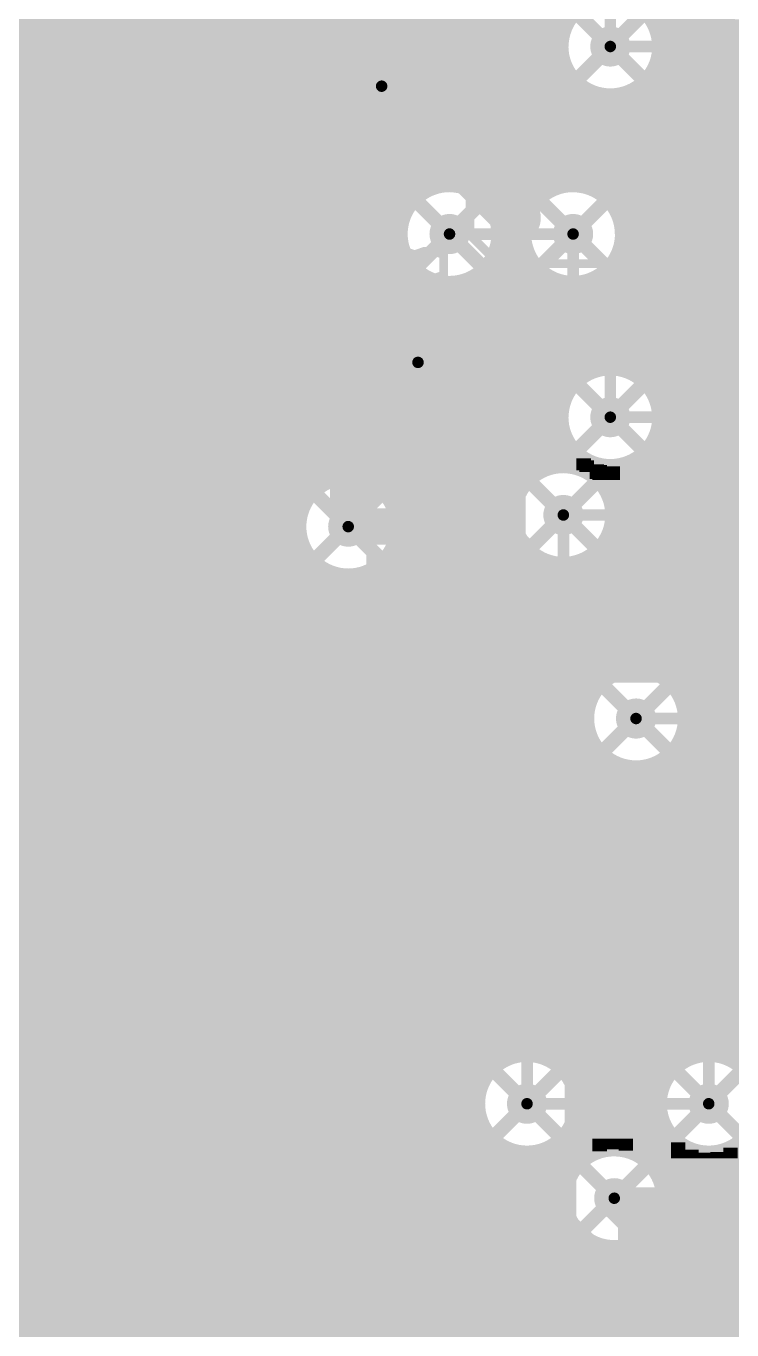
# Model space of a CAD drawing. Extents: x -18 to 155, y -91 to 215.
# Drawn here: x 41.41 to 53.75, y 99.55 to 122.34 of the extents above; entities that cross this region are included whole.
import ezdxf

# ---------------------------------------------------------------- set-up
doc = ezdxf.new("R2010")
doc.units = 0
doc.header["$MEASUREMENT"] = 0
doc.layers.get('0').update_dxf_attribs({"linetype": 'CONTINUOUS'})
for name, color, linetype in [('25-334-0_BOT', 7, 'CONTINUOUS'), ('25-334-0_DRD', 7, 'CONTINUOUS'), ('25-334-0_DRL', 2, 'CONTINUOUS'), ('25-334-0_IN1', 4, 'CONTINUOUS'), ('25-334-0_IN2', 3, 'CONTINUOUS'), ('25-334-0_SMT', 10, 'CONTINUOUS'), ('25-334-0_SPT', 14, 'CONTINUOUS'), ('25-334-0_SST', 12, 'CONTINUOUS'), ('25-334-0_TOP', 11, 'CONTINUOUS'), ('THRUHOLE_TAP', 15, 'CONTINUOUS')]:
    doc.layers.add(name, color=color, linetype=linetype)

# ---------------------------------------------------------------- blocks, each defined once
blk = doc.blocks.new('ROUND_67')
at = {"const_width": 0.35052}
blk.add_lwpolyline([(-0.17526, 0, 1), (0.17526, 0, 1)], format="xyb", close=True, dxfattribs=at)
blk = doc.blocks.new('ROUND_88')
at = {"const_width": 0.10033}
blk.add_lwpolyline([(-0.050164, 0, 1), (0.050164, 0, 1)], format="xyb", close=True, dxfattribs=at)
blk = doc.blocks.new('ROUND_89')
at = {"const_width": 0.10033}
blk.add_lwpolyline([(-0.050164, 0, 1), (0.050164, 0, 1)], format="xyb", close=True, dxfattribs=at)
blk = doc.blocks.new('ROUND_70')
at = {"const_width": 0.35052}
blk.add_lwpolyline([(-0.17526, 0, 1), (0.17526, 0, 1)], format="xyb", close=True, dxfattribs=at)
blk = doc.blocks.new('ROUND_72')
at = {"const_width": 0.35052}
blk.add_lwpolyline([(-0.17526, 0, 1), (0.17526, 0, 1)], format="xyb", close=True, dxfattribs=at)
blk = doc.blocks.new('RECTANGLE_5')
blk.add_solid([(0.4826, 0.4064), (0.4826, -0.4064), (-0.4826, 0.4064), (-0.4826, -0.4064)])
blk = doc.blocks.new('OBLONG_52')
at = {"const_width": 0.65024}
blk.add_lwpolyline([(0, 0.50038), (0, -0.50038)], dxfattribs=at)
at = {"const_width": 0.32512}
for points in [[(-0.16256, 0.50038, 1), (0.16256, 0.50038, 1)], [(-0.16256, -0.50038, 1), (0.16256, -0.50038, 1)]]:
    blk.add_lwpolyline(points, format="xyb", close=True, dxfattribs=at)
blk = doc.blocks.new('OBLONG_55')
at = {"const_width": 0.29972}
blk.add_lwpolyline([(0, 0.59944), (0, -0.59944)], dxfattribs=at)
at = {"const_width": 0.14986}
for points in [[(-0.07493, 0.59944, 1), (0.07493, 0.59944, 1)], [(-0.07493, -0.59944, 1), (0.07493, -0.59944, 1)]]:
    blk.add_lwpolyline(points, format="xyb", close=True, dxfattribs=at)
blk = doc.blocks.new('ROUND_77')
at = {"const_width": 0.10033}
blk.add_lwpolyline([(-0.050164, 0, 1), (0.050164, 0, 1)], format="xyb", close=True, dxfattribs=at)

msp = doc.modelspace()

# ---------------------------------------------------------------- linework, layer by layer
at = {"layer": '25-334-0_BOT'}
for points, const_width in [([(46.6344, 149.2504), (46.6344, 114.34318)], 0.254), ([(46.4058, 149.0218), (46.4058, 114.16538)], 0.254), ([(46.1772, 148.7932), (46.1772, 91.71432)], 0.254), ([(45.9486, 148.5646), (45.9486, 81.407)], 0.254), ([(45.72, 148.336), (45.72, 81.407)], 0.254), ([(48.6918, 132.26288), (48.6918, 119.55018)], 0.254), ([(49.149, 132.27558), (49.149, 119.48922)], 0.254), ([(49.3776, 132.38734), (49.3776, 119.34444)], 0.254), ([(48.9204, 132.23748), (48.9204, 119.55272)], 0.254), ([(49.6062, 127.16256), (49.6062, 119.31142)], 0.254), ([(50.7492, 127.00254), (50.7492, 119.52986)], 0.254), ([(49.8348, 126.96952), (49.8348, 119.31142)], 0.254), ([(50.0634, 126.87808), (50.0634, 119.31142)], 0.254), ([(50.292, 126.85268), (50.292, 119.31142)], 0.254), ([(50.5206, 126.89078), (50.5206, 119.43334)], 0.254), ([(48.4632, 124.91212), (48.4632, 119.48668)], 0.254), ([(46.863, 124.7013), (46.863, 114.427)], 0.254), ([(47.0916, 124.4219), (47.0916, 114.44478)], 0.254), ([(47.3202, 124.29236), (47.3202, 114.39906)], 0.254), ([(48.006, 124.32538), (48.006, 118.999)], 0.254), ([(48.2346, 124.49048), (48.2346, 119.33682)], 0.254), ([(47.5488, 124.24156), (47.5488, 114.27968)], 0.254), ([(47.7774, 124.25172), (47.7774, 114.02822)], 0.254), ([(50.83556, 122.3264), (45.72, 122.3264)], 0.254), ([(50.76952, 122.0978), (45.72, 122.0978)], 0.254), ([(50.76952, 121.8692), (45.72, 121.8692)], 0.254), ([(58.48858, 121.97842), (51.62042, 121.97842)], 0.2032), ([(50.83048, 121.6406), (45.72, 121.6406)], 0.254), ([(50.97526, 121.412), (45.72, 121.412)], 0.254), ([(50.9778, 121.40692), (50.9778, 119.5578)], 0.254), ([(57.88406, 121.36882), (52.2224, 121.36882)], 0.254), ([(52.3494, 121.36882), (52.3494, 116.11102)], 0.254), ([(52.578, 121.36882), (52.578, 116.11102)], 0.254), ([(52.8066, 121.36882), (52.8066, 116.11102)], 0.254), ([(53.0352, 121.36882), (53.0352, 116.11102)], 0.254), ([(53.2638, 121.36882), (53.2638, 116.11102)], 0.254), ([(53.4924, 121.36882), (53.4924, 116.11102)], 0.254), ([(53.721, 121.36882), (53.721, 116.11102)], 0.254), ([(51.2953, 121.1834), (45.72, 121.1834)], 0.254), ([(51.2064, 121.22658), (51.2064, 119.52478)], 0.254), ([(51.435, 121.14022), (51.435, 119.42064)], 0.254), ([(51.6636, 121.1199), (51.6636, 119.20474)], 0.254), ([(51.8922, 121.16308), (51.8922, 116.31422)], 0.254), ([(58.16346, 121.1834), (51.943, 121.1834)], 0.254), ([(52.1208, 121.27992), (52.1208, 116.19738)], 0.254), ([(114.427, 120.9548), (45.72, 120.9548)], 0.254), ([(77.86624, 120.7262), (45.72, 120.7262)], 0.254), ([(77.86624, 120.4976), (45.72, 120.4976)], 0.254), ([(77.86624, 120.269), (45.72, 120.269)], 0.254), ([(77.86624, 120.0404), (45.72, 120.0404)], 0.254), ([(77.86624, 119.8118), (45.72, 119.8118)], 0.254), ([(77.86624, 119.5832), (45.72, 119.5832)], 0.254), ([(48.25238, 119.3546), (45.72, 119.3546)], 0.254), ([(50.41138, 119.3546), (49.36744, 119.3546)], 0.254), ([(50.36566, 119.31142), (49.41316, 119.31142)], 0.254), ([(77.86624, 119.3546), (51.52644, 119.3546)], 0.254), ([(48.06442, 119.126), (45.72, 119.126)], 0.254), ([(77.86624, 119.126), (51.7144, 119.126)], 0.254), ([(47.97552, 118.8974), (45.72, 118.8974)], 0.254), ([(77.86624, 118.8974), (51.8033, 118.8974)], 0.254), ([(47.95266, 118.6688), (45.72, 118.6688)], 0.254), ([(48.81118, 118.70182), (50.97018, 118.70182)], 0.2032), ([(77.86624, 118.6688), (51.82616, 118.6688)], 0.254), ([(47.9933, 118.4402), (45.72, 118.4402)], 0.254), ([(48.006, 118.40464), (48.006, 92.6846)], 0.254), ([(77.86624, 118.4402), (51.78552, 118.4402)], 0.254), ([(48.10506, 118.2116), (45.72, 118.2116)], 0.254), ([(51.6636, 118.1989), (51.6636, 116.3574)], 0.254), ([(77.86624, 118.2116), (51.67376, 118.2116)], 0.254), ([(48.34128, 117.983), (45.72, 117.983)], 0.254), ([(48.2346, 118.06682), (48.2346, 92.6846)], 0.254), ([(48.4632, 117.91696), (48.4632, 92.6846)], 0.254), ([(49.149, 117.91442), (49.149, 92.6846)], 0.254), ([(50.50028, 117.983), (49.27854, 117.983)], 0.254), ([(49.3776, 118.0592), (49.3776, 103.84536)], 0.254), ([(50.36566, 118.09222), (49.41316, 118.09222)], 0.254), ([(49.6062, 118.09222), (49.6062, 104.15524)], 0.254), ([(49.8348, 118.09222), (49.8348, 104.29494)], 0.254), ([(50.0634, 118.09222), (50.0634, 114.23142)], 0.254), ([(50.292, 118.09222), (50.292, 114.48288)], 0.254), ([(50.5206, 117.9703), (50.5206, 114.60226)], 0.254), ([(51.435, 117.98046), (51.435, 116.33708)], 0.254), ([(77.86624, 117.983), (51.43754, 117.983)], 0.254), ([(78.17612, 117.7544), (45.72, 117.7544)], 0.254), ([(48.6918, 117.85092), (48.6918, 92.6846)], 0.254), ([(48.9204, 117.85092), (48.9204, 92.6846)], 0.254), ([(50.7492, 117.87124), (50.7492, 114.64798)], 0.254), ([(50.9778, 117.8433), (50.9778, 116.07038)], 0.254), ([(51.2064, 117.87632), (51.2064, 116.25072)], 0.254), ([(78.03134, 117.5258), (45.72, 117.5258)], 0.254), ([(77.93736, 117.2972), (45.72, 117.2972)], 0.254), ([(77.88402, 117.0686), (45.72, 117.0686)], 0.254), ([(77.86624, 116.84), (45.72, 116.84)], 0.254), ([(77.88402, 116.6114), (45.72, 116.6114)], 0.254), ([(77.93736, 116.3828), (45.72, 116.3828)], 0.254), ([(51.06416, 116.1542), (45.72, 116.1542)], 0.254), ([(55.38216, 116.1542), (52.17414, 116.1542)], 0.254), ([(55.3339, 116.11102), (52.2224, 116.11102)], 0.254), ([(50.87366, 115.9256), (45.72, 115.9256)], 0.254), ([(50.78476, 115.697), (45.72, 115.697)], 0.254), ([(50.7619, 115.4684), (45.72, 115.4684)], 0.254), ([(51.62042, 115.50142), (55.93842, 115.50142)], 0.2032), ([(50.80254, 115.2398), (45.72, 115.2398)], 0.254), ([(50.9143, 115.0112), (45.72, 115.0112)], 0.254), ([(50.9778, 114.92992), (50.9778, 114.6302)], 0.254), ([(51.15052, 114.7826), (45.72, 114.7826)], 0.254), ([(51.2064, 114.74958), (51.2064, 114.54638)], 0.254), ([(55.46852, 114.7826), (52.08778, 114.7826)], 0.254), ([(52.1208, 114.80292), (52.1208, 114.4016)], 0.254), ([(55.3339, 114.89182), (52.2224, 114.89182)], 0.254), ([(52.3494, 114.89182), (52.3494, 114.4016)], 0.254), ([(52.578, 114.89182), (52.578, 114.4016)], 0.254), ([(52.8066, 114.89182), (52.8066, 114.4016)], 0.254), ([(53.0352, 114.89182), (53.0352, 114.4016)], 0.254), ([(53.2638, 114.89182), (53.2638, 114.4016)], 0.254), ([(53.4924, 114.89182), (53.4924, 114.4016)], 0.254), ([(53.721, 114.89182), (53.721, 114.4016)], 0.254), ([(50.4063, 114.554), (45.72, 114.554)], 0.254), ([(54.2163, 114.554), (51.1937, 114.554)], 0.254), ([(51.435, 114.66322), (51.435, 114.4016)], 0.254), ([(51.6636, 114.6429), (51.6636, 114.4016)], 0.254), ([(51.8922, 114.68608), (51.8922, 114.4016)], 0.254), ([(46.60138, 114.3254), (45.72, 114.3254)], 0.254), ([(50.1269, 114.3254), (47.48022, 114.3254)], 0.254), ([(54.00548, 114.4016), (51.40198, 114.4016)], 0.254), ([(46.34992, 114.0968), (45.72, 114.0968)], 0.254), ([(49.99736, 114.0968), (47.73168, 114.0968)], 0.254), ([(46.23054, 113.8682), (45.72, 113.8682)], 0.254), ([(49.94656, 113.8682), (47.85106, 113.8682)], 0.254), ([(46.18482, 113.6396), (45.72, 113.6396)], 0.254), ([(49.95672, 113.6396), (47.89678, 113.6396)], 0.254), ([(54.61, 113.792), (50.8, 113.792)], 0.2032), ([(46.2026, 113.411), (45.72, 113.411)], 0.254), ([(50.03038, 113.411), (47.879, 113.411)], 0.254), ([(50.0634, 113.35258), (50.0634, 104.3559)], 0.254), ([(46.28388, 113.1824), (45.72, 113.1824)], 0.254), ([(47.7774, 113.14938), (47.7774, 92.6846)], 0.254), ([(50.19548, 113.1824), (47.79518, 113.1824)], 0.254), ([(54.00548, 113.1824), (51.40198, 113.1824)], 0.254), ([(54.00548, 113.1824), (51.40198, 113.1824)], 0.254), ([(51.435, 113.1824), (51.435, 110.81258)], 0.254), ([(51.6636, 113.1824), (51.6636, 110.99038)], 0.254), ([(51.8922, 113.1824), (51.8922, 111.0742)], 0.254), ([(52.1208, 113.1824), (52.1208, 111.09198)], 0.254), ([(52.3494, 113.1824), (52.3494, 111.04626)], 0.254), ([(52.578, 113.1824), (52.578, 110.92688)], 0.254), ([(52.8066, 113.1824), (52.8066, 110.8456)], 0.254), ([(53.0352, 113.1824), (53.0352, 110.8456)], 0.254), ([(53.2638, 113.1824), (53.2638, 110.8456)], 0.254), ([(53.4924, 113.1824), (53.4924, 110.8456)], 0.254), ([(53.721, 113.1824), (53.721, 110.8456)], 0.254), ([(46.46422, 112.9538), (45.72, 112.9538)], 0.254), ([(46.4058, 113.01222), (46.4058, 92.06738)], 0.254), ([(47.5488, 112.89792), (47.5488, 92.6846)], 0.254), ([(50.61712, 112.9538), (47.61738, 112.9538)], 0.254), ([(50.292, 113.10112), (50.292, 104.35336)], 0.254), ([(50.5206, 112.98174), (50.5206, 104.28478)], 0.254), ([(50.7492, 112.93602), (50.7492, 104.13238)], 0.254), ([(50.9778, 112.9538), (50.9778, 104.1146)], 0.254), ([(54.42712, 112.9538), (50.98034, 112.9538)], 0.254), ([(51.2064, 113.03508), (51.2064, 104.1146)], 0.254), ([(135.8138, 112.7252), (45.72, 112.7252)], 0.254), ([(46.6344, 112.83188), (46.6344, 92.21978)], 0.254), ([(46.863, 112.7506), (46.863, 92.30106)], 0.254), ([(47.0916, 112.73282), (47.0916, 92.52966)], 0.254), ([(47.3202, 112.77854), (47.3202, 92.65666)], 0.254), ([(136.0424, 112.4966), (45.72, 112.4966)], 0.254), ([(136.271, 112.268), (45.72, 112.268)], 0.254), ([(136.4996, 112.0394), (45.72, 112.0394)], 0.254), ([(136.7282, 111.8108), (45.72, 111.8108)], 0.254), ([(136.9568, 111.5822), (45.72, 111.5822)], 0.254), ([(137.1854, 111.3536), (45.72, 111.3536)], 0.254), ([(137.414, 111.125), (45.72, 111.125)], 0.254), ([(51.52136, 110.8964), (45.72, 110.8964)], 0.254), ([(55.96636, 110.8964), (52.6161, 110.8964)], 0.254), ([(55.91048, 110.8456), (52.67198, 110.8456)], 0.254), ([(51.32832, 110.6678), (45.72, 110.6678)], 0.254), ([(51.23688, 110.4392), (45.72, 110.4392)], 0.254), ([(51.21148, 110.2106), (45.72, 110.2106)], 0.254), ([(52.07, 110.236), (56.515, 110.236)], 0.2032), ([(51.24958, 109.982), (45.72, 109.982)], 0.254), ([(51.36134, 109.7534), (45.72, 109.7534)], 0.254), ([(51.58994, 109.5248), (45.72, 109.5248)], 0.254), ([(51.435, 109.65942), (51.435, 104.1146)], 0.254), ([(51.6636, 109.47908), (51.6636, 104.1146)], 0.254), ([(56.03494, 109.5248), (52.55006, 109.5248)], 0.254), ([(52.578, 109.54512), (52.578, 104.1146)], 0.254), ([(55.91048, 109.6264), (52.67198, 109.6264)], 0.254), ([(52.8066, 109.6264), (52.8066, 104.17556)], 0.254), ([(53.0352, 109.6264), (53.0352, 104.3051)], 0.254), ([(53.2638, 109.6264), (53.2638, 104.35844)], 0.254), ([(53.4924, 109.6264), (53.4924, 104.34828)], 0.254), ([(53.721, 109.6264), (53.721, 104.27208)], 0.254), ([(139.2428, 109.2962), (45.72, 109.2962)], 0.254), ([(51.8922, 109.3978), (51.8922, 104.1146)], 0.254), ([(52.1208, 109.38002), (52.1208, 104.1146)], 0.254), ([(52.3494, 109.42574), (52.3494, 104.1146)], 0.254), ([(139.4714, 109.0676), (45.72, 109.0676)], 0.254), ([(139.7, 108.839), (45.72, 108.839)], 0.254), ([(139.9286, 108.6104), (45.72, 108.6104)], 0.254), ([(139.954, 108.3818), (45.72, 108.3818)], 0.254), ([(139.954, 108.1532), (45.72, 108.1532)], 0.254), ([(139.954, 107.9246), (45.72, 107.9246)], 0.254), ([(91.1733, 107.696), (45.72, 107.696)], 0.254), ([(90.8939, 107.4674), (45.72, 107.4674)], 0.254), ([(90.76436, 107.2388), (45.72, 107.2388)], 0.254), ([(90.71356, 107.0102), (45.72, 107.0102)], 0.254), ([(90.72372, 106.7816), (45.72, 106.7816)], 0.254), ([(90.79738, 106.553), (45.72, 106.553)], 0.254), ([(90.96248, 106.3244), (45.72, 106.3244)], 0.254), ([(91.38412, 106.0958), (45.72, 106.0958)], 0.254), ([(138.2395, 105.8672), (45.72, 105.8672)], 0.254), ([(138.2395, 105.6386), (45.72, 105.6386)], 0.254), ([(138.2395, 105.41), (45.72, 105.41)], 0.254), ([(138.2395, 105.1814), (45.72, 105.1814)], 0.254), ([(138.2395, 104.9528), (45.72, 104.9528)], 0.254), ([(138.2395, 104.7242), (45.72, 104.7242)], 0.254), ([(138.2395, 104.4956), (45.72, 104.4956)], 0.254), ([(49.7713, 104.267), (45.72, 104.267)], 0.254), ([(52.9463, 104.267), (50.5587, 104.267)], 0.254), ([(138.2395, 104.267), (53.7337, 104.267)], 0.254), ([(49.4919, 104.0384), (45.72, 104.0384)], 0.254), ([(52.73548, 104.1146), (50.76698, 104.1146)], 0.254), ([(49.36236, 103.8098), (45.72, 103.8098)], 0.254), ([(49.31156, 103.5812), (45.72, 103.5812)], 0.254), ([(49.32172, 103.3526), (45.72, 103.3526)], 0.254), ([(50.165, 103.505), (53.34, 103.505)], 0.2032), ([(49.39538, 103.124), (45.72, 103.124)], 0.254), ([(49.3776, 103.16464), (49.3776, 92.6846)], 0.254), ([(49.56048, 102.8954), (45.72, 102.8954)], 0.254), ([(49.6062, 102.85476), (49.6062, 92.6846)], 0.254), ([(50.7492, 102.87762), (50.7492, 99.40798)], 0.254), ([(52.73548, 102.8954), (50.76698, 102.8954)], 0.254), ([(52.73548, 102.8954), (50.76698, 102.8954)], 0.254), ([(50.9778, 102.8954), (50.9778, 102.33406)], 0.254), ([(51.2064, 102.8954), (51.2064, 102.56266)], 0.254), ([(51.435, 102.8954), (51.435, 102.67188)], 0.254), ([(51.6636, 102.8954), (51.6636, 102.70998)], 0.254), ([(51.8922, 102.8954), (51.8922, 102.68712)], 0.254), ([(52.1208, 102.8954), (52.1208, 102.59568)], 0.254), ([(52.3494, 102.8954), (52.3494, 102.5525)], 0.254), ([(52.578, 102.8954), (52.578, 102.5525)], 0.254), ([(49.98212, 102.6668), (45.72, 102.6668)], 0.254), ([(49.8348, 102.71252), (49.8348, 92.6846)], 0.254), ([(50.0634, 102.6541), (50.0634, 98.99142)], 0.254), ([(50.292, 102.65664), (50.292, 99.24288)], 0.254), ([(51.41468, 102.6668), (50.34534, 102.6668)], 0.254), ([(50.5206, 102.72522), (50.5206, 99.36226)], 0.254), ([(53.15712, 102.6668), (51.96332, 102.6668)], 0.254), ([(52.8066, 102.8319), (52.8066, 102.5525)], 0.254), ([(53.0352, 102.70236), (53.0352, 102.5525)], 0.254), ([(53.2638, 102.65156), (53.2638, 102.5525)], 0.254), ([(53.4924, 102.66172), (53.4924, 102.5525)], 0.254), ([(138.88212, 102.6668), (53.52034, 102.6668)], 0.254), ([(53.721, 102.73538), (53.721, 102.5525)], 0.254), ([(51.06162, 102.4382), (45.72, 102.4382)], 0.254), ([(55.64632, 102.5525), (52.18684, 102.5525)], 0.254), ([(50.90922, 102.2096), (45.72, 102.2096)], 0.254), ([(50.84064, 101.981), (45.72, 101.981)], 0.254), ([(55.88, 101.727), (51.816, 101.727), (51.689, 101.854)], 0.635), ([(50.8381, 101.7524), (45.72, 101.7524)], 0.254), ([(50.89652, 101.5238), (45.72, 101.5238)], 0.254), ([(51.03876, 101.2952), (45.72, 101.2952)], 0.254), ([(50.9778, 101.37394), (50.9778, 99.3902)], 0.254), ([(51.3207, 101.0666), (45.72, 101.0666)], 0.254), ([(51.2064, 101.14534), (51.2064, 99.30638)], 0.254), ([(68.961, 100.838), (45.72, 100.838)], 0.254), ([(51.435, 100.99548), (51.435, 99.12858)], 0.254), ([(51.6636, 100.9142), (51.6636, 92.6846)], 0.254), ([(55.64632, 100.9015), (51.816, 100.9015)], 0.254), ([(51.8922, 100.9015), (51.8922, 92.6846)], 0.254), ([(52.1208, 100.9015), (52.1208, 92.6846)], 0.254), ([(52.3494, 100.9015), (52.3494, 92.6846)], 0.254), ([(52.578, 100.9015), (52.578, 98.0567)], 0.254), ([(52.8066, 100.9015), (52.8066, 98.33356)], 0.254), ([(53.0352, 100.9015), (53.0352, 98.4631)], 0.254), ([(53.2638, 100.9015), (53.2638, 98.51644)], 0.254), ([(53.4924, 100.9015), (53.4924, 98.50628)], 0.254), ([(53.721, 100.9015), (53.721, 98.43008)], 0.254), ([(57.87136, 100.6094), (45.72, 100.6094)], 0.254), ([(57.67832, 100.3808), (45.72, 100.3808)], 0.254), ([(57.58688, 100.1522), (45.72, 100.1522)], 0.254), ([(57.56148, 99.9236), (45.72, 99.9236)], 0.254), ([(57.59958, 99.695), (45.72, 99.695)], 0.254), ([(57.71134, 99.4664), (45.72, 99.4664)], 0.254)]:
    msp.add_lwpolyline(points, dxfattribs=dict(at, const_width=const_width))
at = {"layer": '25-334-0_BOT', "const_width": 0.254}
for points in [[(51.62042, 122.8344, 0.4142136), (50.76444, 121.97842)], [(50.7619, 121.97842, 0.4142136), (51.62042, 121.1199)], [(51.62042, 121.1199, 0.1972779), (52.22366, 121.36755)], [(48.81118, 119.56034, 0.4142136), (47.95266, 118.70182)], [(49.41316, 119.31142, 0.1972784), (48.81118, 119.55855)], [(50.97018, 119.56034, 0.1978252), (50.36566, 119.31142)], [(51.82616, 118.70182, 0.4142136), (50.97018, 119.5578)], [(47.95266, 118.70182, 0.4142136), (48.81118, 117.8433)], [(50.97018, 117.8433, 0.4142136), (51.8287, 118.70182)], [(48.81118, 117.8433, 0.1972779), (49.41442, 118.09095)], [(50.36566, 118.09222, 0.1978252), (50.97018, 117.8433)], [(51.62042, 116.3574, 0.4142136), (50.76444, 115.50142)], [(52.2224, 116.11102, 0.1972784), (51.62042, 116.35815)], [(50.7619, 115.50142, 0.4142136), (51.62042, 114.6429)], [(51.62042, 114.6429, 0.1972779), (52.22366, 114.89055)], [(50.8, 114.65052, 0.4142136), (49.94148, 113.792)], [(51.40198, 114.4016, 0.1972784), (50.8, 114.64873)], [(47.0408, 114.44732, 0.4142136), (46.18228, 113.5888)], [(47.89932, 113.5888, 0.4142136), (47.0408, 114.44732)], [(49.94148, 113.792, 0.4142136), (50.8, 112.93348)], [(46.18228, 113.5888, 0.4142136), (47.0408, 112.73028)], [(47.0408, 112.73028, 0.4142136), (47.89932, 113.5888)], [(50.8, 112.93348, 0.1972779), (51.40324, 113.18113)], [(52.07, 111.09452, 0.4142136), (51.21148, 110.236)], [(52.67198, 110.8456, 0.1972784), (52.07, 111.09273)], [(51.21148, 110.236, 0.4142136), (52.07, 109.37748)], [(52.07, 109.37748, 0.1972779), (52.67324, 109.62513)], [(50.165, 104.36352, 0.4142136), (49.30648, 103.505)], [(50.76698, 104.1146, 0.1972784), (50.165, 104.36173)], [(53.34, 104.36352, 0.1978252), (52.73548, 104.1146)], [(54.19852, 103.505, 0.4142136), (53.34, 104.36352)], [(49.30648, 103.505, 0.4142136), (50.165, 102.64648)], [(53.34, 102.64648, 0.4142136), (54.19852, 103.505)], [(50.165, 102.64648, 0.1972779), (50.76824, 102.89413)], [(52.73548, 102.8954, 0.1978252), (53.34, 102.64648)], [(51.689, 102.71252, 0.4142136), (50.83048, 101.854)], [(52.18684, 102.5525, 0.1560528), (51.689, 102.71176)], [(50.83048, 101.854, 0.2740773), (51.27752, 101.10216)], [(51.27752, 101.10216, 0.1797229), (51.816, 100.90215)]]:
    msp.add_lwpolyline(points, format="xyb", dxfattribs=at)
at = {"layer": '25-334-0_DRD', "const_width": 0.254}
for points in [[(52.25542, 122.61342), (50.98542, 121.34342)], [(52.25542, 121.34342), (50.98542, 122.61342)], [(48.26, 121.92), (46.99, 120.65)], [(48.26, 120.65), (46.99, 121.92)], [(48.26, 121.92), (46.99, 120.65)], [(48.26, 120.65), (46.99, 121.92)], [(49.44618, 119.33682), (48.17618, 118.06682)], [(49.44618, 118.06682), (48.17618, 119.33682)], [(51.60518, 119.33682), (50.33518, 118.06682)], [(51.60518, 118.06682), (50.33518, 119.33682)], [(48.895, 117.094), (47.625, 115.824)], [(48.895, 115.824), (47.625, 117.094)], [(48.895, 117.094), (47.625, 115.824)], [(48.895, 115.824), (47.625, 117.094)], [(52.25542, 116.13642), (50.98542, 114.86642)], [(52.25542, 114.86642), (50.98542, 116.13642)], [(51.435, 114.427), (50.165, 113.157)], [(51.435, 113.157), (50.165, 114.427)], [(47.6758, 114.2238), (46.4058, 112.9538)], [(47.6758, 112.9538), (46.4058, 114.2238)], [(52.705, 110.871), (51.435, 109.601)], [(52.705, 109.601), (51.435, 110.871)], [(50.8, 104.14), (49.53, 102.87)], [(50.8, 102.87), (49.53, 104.14)], [(53.975, 104.14), (52.705, 102.87)], [(53.975, 102.87), (52.705, 104.14)], [(52.324, 102.489), (51.054, 101.219)], [(52.324, 101.219), (51.054, 102.489)]]:
    msp.add_lwpolyline(points, dxfattribs=at)
at = {"layer": '25-334-0_IN1', "const_width": 0.254}
for points in [[(41.3258, 134.3914), (41.3258, 99.1616)], [(41.5544, 134.3914), (41.5544, 99.1616)], [(41.783, 134.3914), (41.783, 99.1616)], [(42.0116, 134.3914), (42.0116, 99.1616)], [(42.2402, 134.3914), (42.2402, 99.1616)], [(42.4688, 134.3914), (42.4688, 99.1616)], [(42.6974, 134.3914), (42.6974, 99.1616)], [(42.926, 134.3914), (42.926, 99.1616)], [(43.1546, 134.3914), (43.1546, 99.1616)], [(43.3832, 134.3914), (43.3832, 99.1616)], [(43.6118, 134.3914), (43.6118, 99.1616)], [(43.8404, 134.3914), (43.8404, 99.1616)], [(44.069, 134.3914), (44.069, 99.1616)], [(44.2976, 134.3914), (44.2976, 99.1616)], [(44.5262, 134.3914), (44.5262, 99.1616)], [(44.7548, 134.3914), (44.7548, 99.1616)], [(44.9834, 134.3914), (44.9834, 99.1616)], [(45.212, 134.3914), (45.212, 99.1616)], [(45.4406, 134.3914), (45.4406, 99.1616)], [(45.6692, 134.3914), (45.6692, 99.1616)], [(45.8978, 134.3914), (45.8978, 99.1616)], [(46.1264, 134.3914), (46.1264, 99.1616)], [(46.355, 134.3914), (46.355, 114.10442)], [(46.5836, 134.3914), (46.5836, 114.31524)], [(48.641, 132.27558), (48.641, 119.54256)], [(49.0982, 132.26288), (49.0982, 119.50954)], [(49.3268, 132.35432), (49.3268, 119.38508)], [(53.4416, 132.26796), (53.4416, 104.3559)], [(53.6702, 132.36956), (53.6702, 104.29494)], [(48.8696, 132.23748), (48.8696, 119.5578)], [(53.213, 132.23748), (53.213, 104.35336)], [(49.5554, 127.23114), (49.5554, 119.126)], [(52.9844, 127.27178), (52.9844, 104.28478)], [(49.784, 127.00254), (49.784, 104.27208)], [(52.7558, 127.02032), (52.7558, 110.75162)], [(50.0126, 126.89078), (50.0126, 114.13236)], [(50.2412, 126.85268), (50.2412, 119.15394)], [(50.4698, 126.87808), (50.4698, 119.39778)], [(50.6984, 126.96952), (50.6984, 119.51462)], [(52.5272, 126.90094), (52.5272, 110.96244)], [(46.8122, 124.82068), (46.8122, 114.4143)], [(48.4124, 124.75464), (48.4124, 119.46128)], [(47.0408, 124.46762), (47.0408, 114.44732)], [(47.2694, 124.31522), (47.2694, 114.4143)], [(47.9552, 124.30252), (47.9552, 118.76786)], [(48.1838, 124.44476), (48.1838, 119.28602)], [(47.498, 124.24664), (47.498, 114.31524)], [(47.7266, 124.2441), (47.7266, 114.10442)], [(50.83556, 122.3264), (28.829, 122.3264)], [(57.70372, 122.3264), (52.40274, 122.3264)], [(50.76952, 122.0978), (28.829, 122.0978)], [(57.64022, 122.0978), (52.46878, 122.0978)], [(50.76952, 121.8692), (28.829, 121.8692)], [(57.63768, 121.8692), (52.46878, 121.8692)], [(50.83048, 121.6406), (-3.937, 121.6406)], [(57.69864, 121.6406), (52.40782, 121.6406)], [(50.97526, 121.412), (-3.937, 121.412)], [(50.927, 121.47042), (50.927, 119.5578)], [(57.84342, 121.412), (52.26304, 121.412)], [(52.2986, 121.45264), (52.2986, 116.02466)], [(51.2953, 121.1834), (-3.937, 121.1834)], [(51.1556, 121.25706), (51.1556, 119.53748)], [(51.3842, 121.15292), (51.3842, 119.45112)], [(51.6128, 121.1199), (51.6128, 119.26824)], [(51.8414, 121.14784), (51.8414, 116.32946)], [(58.16346, 121.1834), (51.943, 121.1834)], [(52.07, 121.2469), (52.07, 116.2304)], [(72.37476, 120.9548), (-3.937, 120.9548)], [(72.37222, 120.7262), (-3.937, 120.7262)], [(72.37222, 120.4976), (-3.937, 120.4976)], [(72.37222, 120.269), (-3.937, 120.269)], [(72.36968, 120.0404), (-3.937, 120.0404)], [(72.36968, 119.8118), (-3.937, 119.8118)], [(72.36714, 119.5832), (-3.937, 119.5832)], [(48.25238, 119.3546), (-3.937, 119.3546)], [(50.41138, 119.3546), (49.36744, 119.3546)], [(72.36714, 119.3546), (51.52644, 119.3546)], [(48.06442, 119.126), (-3.937, 119.126)], [(50.22342, 119.126), (49.5554, 119.126)], [(72.36714, 119.126), (51.7144, 119.126)], [(47.97552, 118.8974), (-3.937, 118.8974)], [(50.13452, 118.8974), (49.6443, 118.8974)], [(72.3646, 118.8974), (51.8033, 118.8974)], [(47.95266, 118.6688), (-3.937, 118.6688)], [(47.9552, 118.63578), (47.9552, 99.1616)], [(50.11166, 118.6688), (49.66716, 118.6688)], [(72.3646, 118.6688), (51.82616, 118.6688)], [(47.9933, 118.4402), (-3.937, 118.4402)], [(50.1523, 118.4402), (49.62652, 118.4402)], [(72.36206, 118.4402), (51.78552, 118.4402)], [(48.10506, 118.2116), (-3.937, 118.2116)], [(48.1838, 118.11508), (48.1838, 99.1616)], [(50.26406, 118.2116), (49.51476, 118.2116)], [(49.5554, 118.27764), (49.5554, 104.10698)], [(50.2412, 118.24716), (50.2412, 114.44224)], [(51.6128, 118.1354), (51.6128, 116.3574)], [(72.36206, 118.2116), (51.67376, 118.2116)], [(48.34128, 117.983), (-3.937, 117.983)], [(48.4124, 117.94236), (48.4124, 99.1616)], [(49.0982, 117.8941), (49.0982, 99.1616)], [(50.50028, 117.983), (49.27854, 117.983)], [(49.3268, 118.01602), (49.3268, 103.68534)], [(50.4698, 118.00332), (50.4698, 114.58194)], [(51.3842, 117.94998), (51.3842, 116.32438)], [(72.35952, 117.983), (51.43754, 117.983)], [(72.35952, 117.7544), (-3.937, 117.7544)], [(48.641, 117.86108), (48.641, 99.1616)], [(48.8696, 117.84584), (48.8696, 99.1616)], [(50.6984, 117.88648), (50.6984, 114.6429)], [(50.927, 117.84584), (50.927, 116.00688)], [(51.1556, 117.86362), (51.1556, 116.22024)], [(72.35952, 117.5258), (-3.937, 117.5258)], [(72.35698, 117.2972), (17.79016, 117.2972)], [(72.35698, 117.0686), (18.45056, 117.0686)], [(72.35444, 116.84), (18.8468, 116.84)], [(72.35444, 116.6114), (19.1389, 116.6114)], [(72.35444, 116.3828), (19.37004, 116.3828)], [(51.06416, 116.1542), (19.558, 116.1542)], [(55.38216, 116.1542), (52.17414, 116.1542)], [(50.87366, 115.9256), (19.71294, 115.9256)], [(55.19166, 115.9256), (52.36464, 115.9256)], [(50.78476, 115.697), (19.8374, 115.697)], [(55.10276, 115.697), (52.45354, 115.697)], [(50.7619, 115.4684), (19.94154, 115.4684)], [(55.0799, 115.4684), (52.4764, 115.4684)], [(50.80254, 115.2398), (20.02028, 115.2398)], [(55.12054, 115.2398), (52.43576, 115.2398)], [(50.9143, 115.0112), (20.08124, 115.0112)], [(50.927, 114.99342), (50.927, 114.64036)], [(52.2986, 114.97564), (52.2986, 111.0615)], [(55.2323, 115.0112), (52.324, 115.0112)], [(51.15052, 114.7826), (20.12188, 114.7826)], [(51.1556, 114.78006), (51.1556, 114.57178)], [(52.07, 114.7699), (52.07, 111.09452)], [(55.46852, 114.7826), (52.08778, 114.7826)], [(50.4063, 114.554), (20.14474, 114.554)], [(54.2163, 114.554), (51.1937, 114.554)], [(51.3842, 114.67592), (51.3842, 114.41938)], [(51.6128, 114.6429), (51.6128, 114.06632)], [(51.8414, 114.67084), (51.8414, 111.0615)], [(46.60138, 114.3254), (20.15236, 114.3254)], [(50.1269, 114.3254), (47.48022, 114.3254)], [(53.9369, 114.3254), (51.47056, 114.3254)], [(46.34992, 114.0968), (20.13966, 114.0968)], [(49.99736, 114.0968), (47.73168, 114.0968)], [(53.80736, 114.0968), (51.6001, 114.0968)], [(46.23054, 113.8682), (20.11172, 113.8682)], [(49.94656, 113.8682), (47.85106, 113.8682)], [(53.75656, 113.8682), (51.65344, 113.8682)], [(46.18482, 113.6396), (20.06346, 113.6396)], [(49.95672, 113.6396), (47.89678, 113.6396)], [(53.76672, 113.6396), (51.64328, 113.6396)], [(46.2026, 113.411), (19.99742, 113.411)], [(50.03038, 113.411), (47.879, 113.411)], [(50.0126, 113.45164), (50.0126, 104.34828)], [(53.84038, 113.411), (51.56708, 113.411)], [(51.6128, 113.51768), (51.6128, 110.96244)], [(46.28388, 113.1824), (19.91106, 113.1824)], [(50.19548, 113.1824), (47.79518, 113.1824)], [(50.2412, 113.14176), (50.2412, 104.35844)], [(51.3842, 113.16462), (51.3842, 110.75162)], [(54.00548, 113.1824), (51.40198, 113.1824)], [(46.46422, 112.9538), (19.80184, 112.9538)], [(46.355, 113.07318), (46.355, 99.1616)], [(50.61712, 112.9538), (47.61738, 112.9538)], [(47.7266, 113.07318), (47.7266, 99.1616)], [(50.4698, 112.99952), (50.4698, 104.3051)], [(50.6984, 112.9411), (50.6984, 104.17556)], [(50.927, 112.94364), (50.927, 103.8987)], [(54.42712, 112.9538), (50.98034, 112.9538)], [(51.1556, 113.01222), (51.1556, 102.52456)], [(72.33666, 112.7252), (19.66976, 112.7252)], [(46.5836, 112.86236), (46.5836, 99.1616)], [(46.8122, 112.76076), (46.8122, 99.1616)], [(47.0408, 112.73028), (47.0408, 99.1616)], [(47.2694, 112.76076), (47.2694, 99.1616)], [(47.498, 112.86236), (47.498, 99.1616)], [(72.33412, 112.4966), (19.50466, 112.4966)], [(72.33412, 112.268), (19.304, 112.268)], [(72.33412, 112.0394), (19.05762, 112.0394)], [(72.33158, 111.8108), (18.74012, 111.8108)], [(72.33158, 111.5822), (18.29562, 111.5822)], [(72.32904, 111.3536), (17.21612, 111.3536)], [(72.32904, 111.125), (-3.937, 111.125)], [(51.52136, 110.8964), (-3.937, 110.8964)], [(55.96636, 110.8964), (52.6161, 110.8964)], [(51.32832, 110.6678), (-3.937, 110.6678)], [(55.77332, 110.6678), (52.81168, 110.6678)], [(51.23688, 110.4392), (-3.937, 110.4392)], [(55.68188, 110.4392), (52.90312, 110.4392)], [(51.21148, 110.2106), (18.49628, 110.2106)], [(55.65648, 110.2106), (52.92598, 110.2106)], [(51.24958, 109.982), (18.95094, 109.982)], [(55.69458, 109.982), (52.88788, 109.982)], [(51.36134, 109.7534), (19.27606, 109.7534)], [(51.3842, 109.72038), (51.3842, 102.6541)], [(52.7558, 109.72038), (52.7558, 104.13238)], [(55.80634, 109.7534), (52.77866, 109.7534)], [(51.58994, 109.5248), (19.52752, 109.5248)], [(51.6128, 109.50956), (51.6128, 102.70744)], [(52.5272, 109.50956), (52.5272, 103.77932)], [(56.03494, 109.5248), (52.55006, 109.5248)], [(72.32142, 109.2962), (19.73072, 109.2962)], [(51.8414, 109.40796), (51.8414, 102.69728)], [(52.07, 109.37748), (52.07, 102.62108)], [(52.2986, 109.40796), (52.2986, 102.45598)], [(72.31888, 109.0676), (19.89582, 109.0676)], [(72.31888, 108.839), (20.03298, 108.839)], [(72.31634, 108.6104), (20.1422, 108.6104)], [(72.31634, 108.3818), (20.2311, 108.3818)], [(72.3138, 108.1532), (20.29714, 108.1532)], [(72.3138, 107.9246), (20.3454, 107.9246)], [(72.3138, 107.696), (20.37588, 107.696)], [(72.31126, 107.4674), (20.38858, 107.4674)], [(72.31126, 107.2388), (20.3835, 107.2388)], [(72.30872, 107.0102), (20.36318, 107.0102)], [(72.30872, 106.7816), (20.32254, 106.7816)], [(72.30872, 106.553), (20.26412, 106.553)], [(72.30618, 106.3244), (20.18538, 106.3244)], [(72.30618, 106.0958), (20.08378, 106.0958)], [(72.30364, 105.8672), (19.95932, 105.8672)], [(72.30364, 105.6386), (19.80692, 105.6386)], [(72.3011, 105.41), (19.6215, 105.41)], [(72.3011, 105.1814), (19.39544, 105.1814)], [(72.1614, 104.9528), (19.10588, 104.9528)], [(71.9328, 104.7242), (18.72234, 104.7242)], [(71.7042, 104.4956), (18.0975, 104.4956)], [(49.7713, 104.267), (-3.937, 104.267)], [(52.9463, 104.267), (50.5587, 104.267)], [(71.4756, 104.267), (53.7337, 104.267)], [(49.4919, 104.0384), (-3.937, 104.0384)], [(52.6669, 104.0384), (50.83556, 104.0384)], [(49.36236, 103.8098), (-3.937, 103.8098)], [(52.53736, 103.8098), (50.9651, 103.8098)], [(49.31156, 103.5812), (-3.937, 103.5812)], [(52.48656, 103.5812), (51.01844, 103.5812)], [(49.32172, 103.3526), (-3.937, 103.3526)], [(49.3268, 103.32212), (49.3268, 99.1616)], [(52.49672, 103.3526), (51.00828, 103.3526)], [(49.39538, 103.124), (-3.937, 103.124)], [(50.927, 103.1113), (50.927, 102.2477)], [(52.57038, 103.124), (50.93208, 103.124)], [(52.5272, 103.23068), (52.5272, 102.03434)], [(49.56048, 102.8954), (-3.937, 102.8954)], [(49.5554, 102.90048), (49.5554, 99.1616)], [(52.73548, 102.8954), (50.76698, 102.8954)], [(52.7558, 102.87762), (52.7558, 98.29038)], [(49.98212, 102.6668), (-3.937, 102.6668)], [(49.784, 102.73538), (49.784, 99.1616)], [(50.0126, 102.66172), (50.0126, 99.1616)], [(50.2412, 102.65156), (50.2412, 99.20224)], [(51.41468, 102.6668), (50.34534, 102.6668)], [(50.4698, 102.70236), (50.4698, 99.34194)], [(50.6984, 102.8319), (50.6984, 99.4029)], [(53.15712, 102.6668), (51.96332, 102.6668)], [(52.9844, 102.72522), (52.9844, 98.44278)], [(53.213, 102.65664), (53.213, 98.51136)], [(53.4416, 102.6541), (53.4416, 98.5139)], [(69.8754, 102.6668), (53.52034, 102.6668)], [(53.6702, 102.71252), (53.6702, 98.45294)], [(51.06162, 102.4382), (-3.937, 102.4382)], [(55.39994, 102.4382), (52.31638, 102.4382)], [(50.90922, 102.2096), (-3.937, 102.2096)], [(55.17134, 102.2096), (52.46878, 102.2096)], [(50.84064, 101.981), (-3.937, 101.981)], [(55.05958, 101.981), (52.53736, 101.981)], [(50.8381, 101.7524), (-3.937, 101.7524)], [(55.02148, 101.7524), (52.5399, 101.7524)], [(50.89652, 101.5238), (-3.937, 101.5238)], [(55.04688, 101.5238), (52.47894, 101.5238)], [(52.5272, 101.67112), (52.5272, 98.2726)], [(51.03876, 101.2952), (-3.937, 101.2952)], [(50.927, 101.4603), (50.927, 99.40036)], [(55.13832, 101.2952), (52.33924, 101.2952)], [(51.34864, 101.0666), (-3.937, 101.0666)], [(51.1556, 101.1809), (51.1556, 99.33178)], [(51.3842, 101.05136), (51.3842, 99.17938)], [(55.33136, 101.0666), (52.02936, 101.0666)], [(52.07, 101.08438), (52.07, 98.2726)], [(52.2986, 101.24948), (52.2986, 98.2726)], [(68.0466, 100.838), (-3.937, 100.838)], [(51.6128, 101.00056), (51.6128, 98.82632)], [(51.8414, 101.01072), (51.8414, 98.2726)], [(57.87136, 100.6094), (-3.937, 100.6094)], [(57.67832, 100.3808), (11.684, 100.3808)], [(57.58688, 100.1522), (28.21686, 100.1522)], [(57.56148, 99.9236), (28.44546, 99.9236)], [(57.59958, 99.695), (28.67406, 99.695)], [(57.71134, 99.4664), (28.90266, 99.4664)]]:
    msp.add_lwpolyline(points, dxfattribs=at)
for points in [[(51.62042, 122.8344, 0.4142136), (50.76444, 121.97842)], [(52.4764, 121.97842, 0.4142136), (51.62042, 122.8344)], [(50.7619, 121.97842, 0.4142136), (51.62042, 121.1199)], [(51.62042, 121.1199, 0.4142136), (52.47894, 121.97842)], [(48.81118, 119.56034, 0.4142136), (47.95266, 118.70182)], [(49.66716, 118.70182, 0.4142136), (48.81118, 119.5578)], [(50.97018, 119.56034, 0.4142136), (50.11166, 118.70182)], [(51.82616, 118.70182, 0.4142136), (50.97018, 119.5578)], [(47.95266, 118.70182, 0.4142136), (48.81118, 117.8433)], [(48.81118, 117.8433, 0.4142136), (49.6697, 118.70182)], [(50.11166, 118.70182, 0.4142136), (50.97018, 117.8433)], [(50.97018, 117.8433, 0.4142136), (51.8287, 118.70182)], [(51.62042, 116.3574, 0.4142136), (50.76444, 115.50142)], [(52.4764, 115.50142, 0.4142136), (51.62042, 116.3574)], [(50.7619, 115.50142, 0.4142136), (51.62042, 114.6429)], [(51.62042, 114.6429, 0.4142136), (52.47894, 115.50142)], [(50.8, 114.65052, 0.4142136), (49.94148, 113.792)], [(51.65852, 113.792, 0.4142136), (50.8, 114.65052)], [(54.61, 114.65052, 0.4142136), (53.75148, 113.792)], [(47.0408, 114.44732, 0.4142136), (46.18228, 113.5888)], [(47.89932, 113.5888, 0.4142136), (47.0408, 114.44732)], [(49.94148, 113.792, 0.4142136), (50.8, 112.93348)], [(50.8, 112.93348, 0.4142136), (51.65852, 113.792)], [(53.75148, 113.792, 0.4142136), (54.61, 112.93348)], [(46.18228, 113.5888, 0.4142136), (47.0408, 112.73028)], [(47.0408, 112.73028, 0.4142136), (47.89932, 113.5888)], [(52.07, 111.09452, 0.4142136), (51.21148, 110.236)], [(52.92852, 110.236, 0.4142136), (52.07, 111.09452)], [(51.21148, 110.236, 0.4142136), (52.07, 109.37748)], [(52.07, 109.37748, 0.4142136), (52.92852, 110.236)], [(50.165, 104.36352, 0.4142136), (49.30648, 103.505)], [(51.02352, 103.505, 0.4142136), (50.165, 104.36352)], [(53.34, 104.36352, 0.4142136), (52.48148, 103.505)], [(54.19852, 103.505, 0.4142136), (53.34, 104.36352)], [(49.30648, 103.505, 0.4142136), (50.165, 102.64648)], [(50.165, 102.64648, 0.4142136), (51.02352, 103.505)], [(52.48148, 103.505, 0.4142136), (53.34, 102.64648)], [(53.34, 102.64648, 0.4142136), (54.19852, 103.505)], [(51.689, 102.71252, 0.4142136), (50.83048, 101.854)], [(52.54752, 101.854, 0.4142136), (51.689, 102.71252)], [(50.83048, 101.854, 0.4142136), (51.689, 100.99548)], [(51.689, 100.99548, 0.4142136), (52.54752, 101.854)]]:
    msp.add_lwpolyline(points, format="xyb", dxfattribs=at)
at = {"layer": '25-334-0_IN2', "const_width": 0.635}
msp.add_lwpolyline([(47.625, 125.095), (47.117, 125.095), (46.482, 124.46), (46.482, 118.872), (47.0408, 118.3132), (47.0408, 113.5888)], dxfattribs=at)
at = {"layer": '25-334-0_SST', "const_width": 0.1524}
for points in [[(48.4505, 121.7295), (48.4505, 124.6505), (46.8122, 124.6505), (46.8122, 121.7295), (48.4505, 121.7295)], [(49.16932, 118.68404), (49.16932, 122.58548), (54.8767, 122.58548), (54.8767, 118.18366), (49.6697, 118.18366), (49.16932, 118.68404)], [(47.21606, 120.7643), (47.04842, 120.82526), (47.04842, 121.18086), (47.21606, 121.23928), (47.89424, 121.23928), (48.06442, 121.18086), (48.06442, 120.82526), (47.89424, 120.7643)], [(47.21606, 120.40108), (47.04842, 120.2817), (47.04842, 120.04548), (47.21606, 119.9261), (47.38624, 119.9261), (47.72406, 120.16486), (48.06442, 119.9261), (48.06442, 120.40108)], [(47.55642, 119.50446), (47.55642, 119.14886), (47.38624, 119.0879), (47.21606, 119.0879), (47.04842, 119.14886), (47.04842, 119.50446), (47.21606, 119.56288), (47.38624, 119.56288), (48.06442, 119.32666)], [(49.8475, 119.32412), (49.8475, 118.6434)], [(49.98466, 119.34444), (49.98466, 118.62308)], [(50.12182, 119.31142), (50.12182, 118.6561)], [(50.29708, 119.13616), (49.64176, 119.13616)], [(49.71034, 119.23522), (49.71034, 118.7323)], [(50.18532, 119.27332), (49.75352, 119.27332)], [(50.25898, 119.19966), (50.25898, 118.76786)], [(50.3301, 118.999), (49.60874, 118.999)], [(50.30978, 118.86184), (49.62906, 118.86184)], [(50.22088, 118.72468), (49.71796, 118.72468)], [(48.20158, 118.34114), (48.0314, 118.39956), (47.86376, 118.39956), (47.69358, 118.34114), (47.69358, 117.98554), (47.86376, 117.92712), (48.0314, 117.92712), (48.20158, 117.98554), (48.20158, 118.34114), (48.37176, 118.39956), (48.5394, 118.39956), (48.70958, 118.34114), (48.70958, 117.98554), (48.5394, 117.92712), (48.37176, 117.92712), (48.20158, 117.98554)], [(48.5394, 117.08892), (48.70958, 117.20576), (48.70958, 117.44452), (48.5394, 117.56136), (48.37176, 117.56136), (48.0314, 117.32514), (47.69358, 117.56136), (47.69358, 117.08892)], [(48.5394, 116.72316), (48.70958, 116.66474), (48.70958, 116.30914), (48.5394, 116.25072), (47.86376, 116.25072), (47.69358, 116.30914), (47.69358, 116.66474), (47.86376, 116.72316)], [(47.4345, 115.7605), (47.4345, 112.8395), (49.0728, 112.8395), (49.0728, 115.7605), (47.4345, 115.7605)], [(48.7299, 108.3437), (48.7299, 108.14304), (49.53, 107.34294), (57.785, 107.34294), (57.785, 110.93958), (48.7299, 110.93958), (48.7299, 108.3437)], [(48.9712, 107.35818), (48.56226, 107.35818)], [(48.56988, 107.3658), (48.56988, 106.91876)], [(48.70704, 107.43438), (48.70704, 106.85018)], [(48.8442, 107.4293), (48.8442, 106.85526)], [(48.98136, 107.34548), (48.98136, 106.93654)], [(49.05756, 107.08386), (48.47336, 107.08386)], [(49.05248, 107.22102), (48.47844, 107.22102)], [(48.98898, 106.9467), (48.54194, 106.9467)]]:
    msp.add_lwpolyline(points, dxfattribs=at)
for points in [[(49.96942, 119.34444, 0.4142136), (49.60874, 118.98376)], [(50.3301, 118.98376, 0.4142136), (49.96942, 119.34444)], [(49.60874, 118.98376, 0.4142136), (49.96942, 118.62308)], [(49.96942, 118.62308, 0.4142136), (50.3301, 118.98376)], [(48.76546, 107.43946, 0.4142136), (48.46828, 107.14228)], [(49.06264, 107.14228, 0.4142136), (48.76546, 107.43946)], [(48.46828, 107.14228, 0.4142136), (48.76546, 106.8451)], [(48.76546, 106.8451, 0.4142136), (49.06264, 107.14228)]]:
    msp.add_lwpolyline(points, format="xyb", dxfattribs=at)
at = {"layer": '25-334-0_TOP'}
for points, const_width in [([(52.27066, 117.08384), (52.27066, 118.1862), (59.69, 125.603), (60.833, 126.746), (60.833, 142.24), (55.88, 147.193), (55.88, 148.336)], 0.2032), ([(52.9209, 117.08384), (52.9209, 118.0719), (61.2902, 126.4412), (61.2902, 146.177)], 0.2032), ([(49.6697, 117.08384), (49.6697, 118.8593), (48.514, 120.015), (47.625, 120.015), (46.736, 120.904), (46.736, 131.064), (48.768, 133.096), (48.895, 133.096)], 0.2032), ([(50.97018, 123.6853), (50.97018, 122.72518), (50.546, 122.301), (49.911, 122.301), (49.657, 122.555), (49.657, 123.6726), (49.6697, 123.6853)], 0.2032), ([(51.62042, 121.97842), (51.62042, 123.6853)], 0.2032), ([(47.625, 122.4788), (47.625, 121.285)], 0.635), ([(47.625, 122.4788), (47.625, 121.285)], 0.635), ([(49.53, 106.045), (48.387, 106.045), (46.736, 107.696), (46.736, 109.601), (45.847, 110.49), (45.847, 115.697), (48.81118, 118.66118), (48.81118, 118.70182)], 0.2032), ([(50.97018, 118.70182), (50.97018, 117.08384)], 0.2032), ([(50.31994, 117.08384), (50.31994, 115.47094), (50.038, 115.189), (50.038, 113.411), (50.165, 113.284), (50.165, 103.505)], 0.2032), ([(51.62042, 117.08384), (51.62042, 115.50142)], 0.2032), ([(52.07, 112.141), (52.07, 114.173), (53.5686, 115.6716), (53.5686, 117.08384)], 0.2032), ([(48.26, 115.0112), (48.26, 116.459)], 0.635), ([(48.26, 116.459), (48.26, 115.0112)], 0.635), ([(47.0408, 113.5888), (48.26, 113.5888)], 0.635), ([(49.53, 112.141), (48.895, 112.141), (48.26, 112.776), (48.26, 113.5888)], 0.635), ([(50.8, 113.792), (50.8, 112.141)], 0.2032), ([(50.8, 112.141), (50.8, 106.045)], 0.2032), ([(53.34, 93.98), (53.34, 96.647), (54.102, 97.409), (54.102, 105.029), (53.975, 105.156), (53.975, 109.982), (53.34, 110.617), (53.34, 112.141)], 0.2032), ([(50.8, 93.98), (50.8, 95.885), (52.197, 97.282), (52.197, 98.171), (52.705, 98.679), (52.705, 102.743), (52.451, 102.997), (52.451, 104.013), (52.705, 104.267), (52.705, 109.601), (52.07, 110.236)], 0.2032), ([(52.07, 106.045), (52.07, 105.283), (50.927, 104.14), (50.927, 101.473), (51.435, 100.965), (51.435, 99.06), (51.689, 98.806), (51.689, 97.536), (50.165, 96.012), (50.165, 86.868), (50.038, 86.741), (50.038, 85.725), (50.8, 84.963), (50.8, 82.55)], 0.2032), ([(53.34, 103.505), (53.34, 106.045)], 0.2032), ([(51.689, 101.854), (52.07, 101.473), (52.07, 100.076)], 0.635), ([(50.8, 98.552), (50.8, 100.076)], 0.2032), ([(53.34, 97.663), (53.33492, 97.66554), (53.33492, 100.07092), (53.34, 100.076)], 0.2032)]:
    msp.add_lwpolyline(points, dxfattribs=dict(at, const_width=const_width))

# ---------------------------------------------------------------- block references
at = {"layer": '25-334-0_BOT'}
for p in [(51.62042, 121.97842), (47.625, 121.285), (48.81118, 118.70182), (50.97018, 118.70182), (48.26, 116.459), (51.62042, 115.50142), (50.8, 113.792), (47.0408, 113.5888), (52.07, 110.236), (50.165, 103.505), (53.34, 103.505), (51.689, 101.854)]:
    msp.add_blockref('ROUND_67', p, dxfattribs=at)
at = {"layer": '25-334-0_DRL'}
for name, p in [('ROUND_89', (51.62042, 121.97842)), ('ROUND_89', (47.625, 121.285)), ('ROUND_88', (48.81118, 118.70182)), ('ROUND_88', (50.97018, 118.70182)), ('ROUND_89', (48.26, 116.459)), ('ROUND_88', (51.62042, 115.50142)), ('ROUND_89', (47.0408, 113.5888)), ('ROUND_89', (50.8, 113.792)), ('ROUND_88', (52.07, 110.236)), ('ROUND_88', (50.165, 103.505)), ('ROUND_88', (53.34, 103.505)), ('ROUND_89', (51.689, 101.854))]:
    msp.add_blockref(name, p, dxfattribs=at)
at = {"layer": '25-334-0_IN1'}
for name, p in [('ROUND_67', (51.62042, 121.97842)), ('ROUND_67', (47.625, 121.285)), ('ROUND_67', (48.81118, 118.70182)), ('ROUND_67', (50.97018, 118.70182)), ('ROUND_67', (48.26, 116.459)), ('ROUND_67', (51.62042, 115.50142)), ('ROUND_70', (50.8, 113.792)), ('ROUND_67', (47.0408, 113.5888)), ('ROUND_67', (52.07, 110.236)), ('ROUND_67', (50.165, 103.505)), ('ROUND_67', (53.34, 103.505)), ('ROUND_70', (51.689, 101.854))]:
    msp.add_blockref(name, p, dxfattribs=at)
at = {"layer": '25-334-0_IN2'}
for name, p in [('ROUND_67', (51.62042, 121.97842)), ('ROUND_67', (47.625, 121.285)), ('ROUND_72', (48.81118, 118.70182)), ('ROUND_72', (50.97018, 118.70182)), ('ROUND_67', (48.26, 116.459)), ('ROUND_72', (51.62042, 115.50142)), ('ROUND_67', (50.8, 113.792)), ('ROUND_67', (47.0408, 113.5888)), ('ROUND_72', (52.07, 110.236)), ('ROUND_72', (50.165, 103.505)), ('ROUND_72', (53.34, 103.505)), ('ROUND_70', (51.689, 101.854))]:
    msp.add_blockref(name, p, dxfattribs=at)
at = {"layer": '25-334-0_SMT'}
for name, p in [('RECTANGLE_5', (47.625, 122.4788)), ('OBLONG_55', (49.6697, 117.08384)), ('OBLONG_55', (50.31994, 117.08384)), ('OBLONG_55', (50.97018, 117.08384)), ('OBLONG_55', (51.62042, 117.08384)), ('OBLONG_55', (52.27066, 117.08384)), ('OBLONG_55', (52.9209, 117.08384)), ('OBLONG_55', (53.5686, 117.08384)), ('RECTANGLE_5', (48.26, 115.0112)), ('RECTANGLE_5', (48.26, 113.5888)), ('OBLONG_52', (49.53, 112.141)), ('OBLONG_52', (50.8, 112.141)), ('OBLONG_52', (52.07, 112.141)), ('OBLONG_52', (53.34, 112.141)), ('OBLONG_52', (49.53, 106.045)), ('OBLONG_52', (50.8, 106.045)), ('OBLONG_52', (52.07, 106.045)), ('OBLONG_52', (53.34, 106.045)), ('OBLONG_52', (49.53, 100.076)), ('OBLONG_52', (50.8, 100.076)), ('OBLONG_52', (52.07, 100.076)), ('OBLONG_52', (53.34, 100.076))]:
    msp.add_blockref(name, p, dxfattribs=at)
at = {"layer": '25-334-0_SPT'}
for name, p in [('RECTANGLE_5', (47.625, 122.4788)), ('OBLONG_55', (49.6697, 117.08384)), ('OBLONG_55', (50.31994, 117.08384)), ('OBLONG_55', (50.97018, 117.08384)), ('OBLONG_55', (51.62042, 117.08384)), ('OBLONG_55', (52.27066, 117.08384)), ('OBLONG_55', (52.9209, 117.08384)), ('OBLONG_55', (53.5686, 117.08384)), ('RECTANGLE_5', (48.26, 115.0112)), ('RECTANGLE_5', (48.26, 113.5888)), ('OBLONG_52', (49.53, 112.141)), ('OBLONG_52', (50.8, 112.141)), ('OBLONG_52', (52.07, 112.141)), ('OBLONG_52', (53.34, 112.141)), ('OBLONG_52', (49.53, 106.045)), ('OBLONG_52', (50.8, 106.045)), ('OBLONG_52', (52.07, 106.045)), ('OBLONG_52', (53.34, 106.045)), ('OBLONG_52', (49.53, 100.076)), ('OBLONG_52', (50.8, 100.076)), ('OBLONG_52', (52.07, 100.076)), ('OBLONG_52', (53.34, 100.076))]:
    msp.add_blockref(name, p, dxfattribs=at)
at = {"layer": '25-334-0_TOP'}
for name, p in [('RECTANGLE_5', (47.625, 122.4788)), ('ROUND_67', (51.62042, 121.97842)), ('ROUND_67', (47.625, 121.285)), ('ROUND_67', (48.81118, 118.70182)), ('ROUND_67', (50.97018, 118.70182)), ('OBLONG_55', (49.6697, 117.08384)), ('OBLONG_55', (50.31994, 117.08384)), ('OBLONG_55', (50.97018, 117.08384)), ('OBLONG_55', (51.62042, 117.08384)), ('OBLONG_55', (52.27066, 117.08384)), ('OBLONG_55', (52.9209, 117.08384)), ('OBLONG_55', (53.5686, 117.08384)), ('ROUND_67', (48.26, 116.459)), ('ROUND_67', (51.62042, 115.50142)), ('RECTANGLE_5', (48.26, 115.0112)), ('ROUND_67', (50.8, 113.792)), ('ROUND_67', (47.0408, 113.5888)), ('RECTANGLE_5', (48.26, 113.5888)), ('OBLONG_52', (49.53, 112.141)), ('OBLONG_52', (50.8, 112.141)), ('OBLONG_52', (52.07, 112.141)), ('OBLONG_52', (53.34, 112.141)), ('ROUND_67', (52.07, 110.236)), ('OBLONG_52', (49.53, 106.045)), ('OBLONG_52', (50.8, 106.045)), ('OBLONG_52', (52.07, 106.045)), ('OBLONG_52', (53.34, 106.045)), ('ROUND_67', (50.165, 103.505)), ('ROUND_67', (53.34, 103.505)), ('ROUND_67', (51.689, 101.854)), ('OBLONG_52', (49.53, 100.076)), ('OBLONG_52', (50.8, 100.076)), ('OBLONG_52', (52.07, 100.076)), ('OBLONG_52', (53.34, 100.076))]:
    msp.add_blockref(name, p, dxfattribs=at)
at = {"layer": 'THRUHOLE_TAP'}
for p in [(51.62042, 121.97842), (47.625, 121.285), (48.81118, 118.70182), (50.97018, 118.70182), (48.26, 116.459), (51.62042, 115.50142), (47.0408, 113.5888), (50.8, 113.792), (52.07, 110.236), (50.165, 103.505), (53.34, 103.505), (51.689, 101.854)]:
    msp.add_blockref('ROUND_77', p, dxfattribs=at)

doc.saveas('drawing.dxf')
